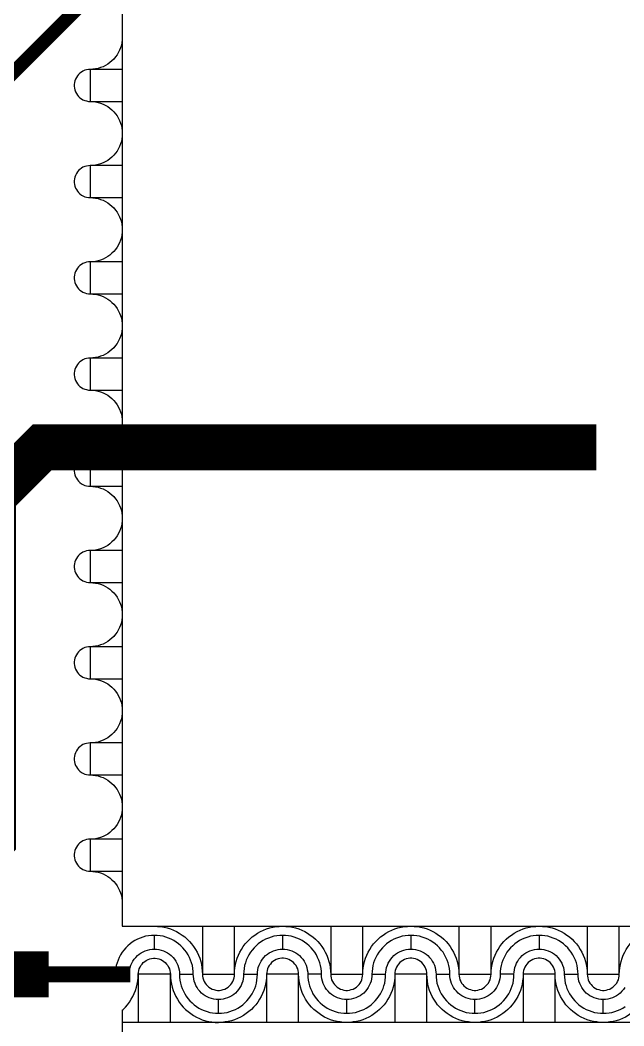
# Model space of a CAD drawing. Extents: x 190.8 to 267.1, y 124 to 174.8.
# Drawn here: x 224.322 to 225.64, y 141.568 to 143.763 of the extents above; entities that cross this region are included whole.
import ezdxf

# ---------------------------------------------------------------- set-up
doc = ezdxf.new("R2010")
doc.units = 0
doc.header["$MEASUREMENT"] = 0

msp = doc.modelspace()

# ---------------------------------------------------------------- linework, layer by layer
for p, q in [((224.5446, 143.8023), (224.5446, 141.7856)), ((224.5446, 141.7856), (226.6713, 141.7856)), ((224.5446, 141.6023), (224.5446, 139.5856))]:
    msp.add_line(p, q)
for points, const_width in [([(224.1366, 143.5356), (224.1936, 143.5356), (224.5492, 143.8912)], 0.03), ([(225.5796, 142.8306), (224.3696, 142.8306), (224.2628, 142.7238), (224.2628, 141.9738), (222.9653, 140.6865), (202.5979, 140.6865), (202.1555, 140.6081), (198.9752, 140.6081), (198.4746, 141.3256), (198.4746, 141.9707)], 0.1), ([(224.3843, 141.6806), (224.2843, 141.6806), (223.0646, 140.4746), (202.6256, 140.4746), (202.3103, 140.3731), (196.6561, 140.3731), (195.9346, 141.1066), (195.9346, 141.9606)], 0.1), ([(224.3661, 141.6806), (224.5621, 141.6806)], 0.035)]:
    msp.add_lwpolyline(points, dxfattribs=dict(const_width=const_width))
for points in [[(224.5446, 143.7256), (224.5444, 143.7198), (224.5436, 143.7141), (224.5426, 143.7083), (224.5409, 143.7028), (224.5389, 143.6973), (224.5334, 143.6873), (224.5299, 143.6826), (224.5261, 143.6781), (224.5221, 143.6741), (224.5176, 143.6703), (224.5129, 143.6668), (224.5029, 143.6613), (224.4974, 143.6593), (224.4919, 143.6576), (224.4861, 143.6566), (224.4804, 143.6558), (224.4746, 143.6556)], [(224.4746, 143.6556), (224.4706, 143.6553), (224.4666, 143.6546), (224.4626, 143.6536), (224.4589, 143.6518), (224.4554, 143.6498), (224.4521, 143.6473), (224.4491, 143.6446), (224.4466, 143.6416), (224.4444, 143.6381), (224.4424, 143.6343), (224.4411, 143.6306), (224.4401, 143.6266), (224.4396, 143.6226), (224.4396, 143.6186), (224.4401, 143.6146), (224.4411, 143.6106), (224.4424, 143.6066), (224.4444, 143.6031), (224.4466, 143.5996), (224.4491, 143.5966), (224.4521, 143.5938), (224.4554, 143.5913), (224.4589, 143.5893), (224.4626, 143.5876), (224.4666, 143.5866), (224.4706, 143.5858), (224.4746, 143.5856)], [(224.5446, 143.6556), (224.4746, 143.6556), (224.4746, 143.5856), (224.5446, 143.5856)], [(224.4746, 143.5856), (224.4804, 143.5853), (224.4861, 143.5846), (224.4919, 143.5836), (224.4974, 143.5818), (224.5029, 143.5798), (224.5129, 143.5743), (224.5176, 143.5708), (224.5221, 143.5671), (224.5261, 143.5631), (224.5299, 143.5586), (224.5334, 143.5538), (224.5389, 143.5438), (224.5409, 143.5383), (224.5426, 143.5328), (224.5436, 143.5271), (224.5444, 143.5213), (224.5446, 143.5156)], [(224.5446, 143.5156), (224.5444, 143.5098), (224.5436, 143.5041), (224.5426, 143.4983), (224.5409, 143.4928), (224.5389, 143.4873), (224.5334, 143.4773), (224.5299, 143.4726), (224.5261, 143.4681), (224.5221, 143.4641), (224.5176, 143.4603), (224.5129, 143.4568), (224.5029, 143.4513), (224.4974, 143.4493), (224.4919, 143.4476), (224.4861, 143.4466), (224.4804, 143.4458), (224.4746, 143.4456)], [(224.4746, 143.4456), (224.4706, 143.4453), (224.4666, 143.4446), (224.4626, 143.4436), (224.4589, 143.4418), (224.4554, 143.4398), (224.4521, 143.4373), (224.4491, 143.4346), (224.4466, 143.4316), (224.4444, 143.4281), (224.4424, 143.4243), (224.4411, 143.4206), (224.4401, 143.4166), (224.4396, 143.4126), (224.4396, 143.4086), (224.4401, 143.4046), (224.4411, 143.4006), (224.4424, 143.3966), (224.4444, 143.3931), (224.4466, 143.3896), (224.4491, 143.3866), (224.4521, 143.3838), (224.4554, 143.3813), (224.4589, 143.3793), (224.4626, 143.3776), (224.4666, 143.3766), (224.4706, 143.3758), (224.4746, 143.3756)], [(224.5446, 143.4456), (224.4746, 143.4456), (224.4746, 143.3756), (224.5446, 143.3756)], [(224.4746, 143.3756), (224.4804, 143.3753), (224.4861, 143.3746), (224.4919, 143.3736), (224.4974, 143.3718), (224.5029, 143.3698), (224.5129, 143.3643), (224.5176, 143.3608), (224.5221, 143.3571), (224.5261, 143.3531), (224.5299, 143.3486), (224.5334, 143.3438), (224.5389, 143.3338), (224.5409, 143.3283), (224.5426, 143.3228), (224.5436, 143.3171), (224.5444, 143.3113), (224.5446, 143.3056)], [(224.5446, 143.3056), (224.5444, 143.2998), (224.5436, 143.2941), (224.5426, 143.2883), (224.5409, 143.2828), (224.5389, 143.2773), (224.5334, 143.2673), (224.5299, 143.2626), (224.5261, 143.2581), (224.5221, 143.2541), (224.5176, 143.2503), (224.5129, 143.2468), (224.5029, 143.2413), (224.4974, 143.2393), (224.4919, 143.2376), (224.4861, 143.2366), (224.4804, 143.2358), (224.4746, 143.2356)], [(224.4746, 143.2356), (224.4706, 143.2353), (224.4666, 143.2346), (224.4626, 143.2336), (224.4589, 143.2318), (224.4554, 143.2298), (224.4521, 143.2273), (224.4491, 143.2246), (224.4466, 143.2216), (224.4444, 143.2181), (224.4424, 143.2143), (224.4411, 143.2106), (224.4401, 143.2066), (224.4396, 143.2026), (224.4396, 143.1986), (224.4401, 143.1946), (224.4411, 143.1906), (224.4424, 143.1866), (224.4444, 143.1831), (224.4466, 143.1796), (224.4491, 143.1766), (224.4521, 143.1738), (224.4554, 143.1713), (224.4589, 143.1693), (224.4626, 143.1676), (224.4666, 143.1666), (224.4706, 143.1658), (224.4746, 143.1656)], [(224.5446, 143.2356), (224.4746, 143.2356), (224.4746, 143.1656), (224.5446, 143.1656)], [(224.4746, 143.1656), (224.4804, 143.1653), (224.4861, 143.1646), (224.4919, 143.1636), (224.4974, 143.1618), (224.5029, 143.1598), (224.5129, 143.1543), (224.5176, 143.1508), (224.5221, 143.1471), (224.5261, 143.1431), (224.5299, 143.1386), (224.5334, 143.1338), (224.5389, 143.1238), (224.5409, 143.1183), (224.5426, 143.1128), (224.5436, 143.1071), (224.5444, 143.1013), (224.5446, 143.0956)], [(224.5446, 143.0956), (224.5444, 143.0898), (224.5436, 143.0841), (224.5426, 143.0783), (224.5409, 143.0728), (224.5389, 143.0673), (224.5334, 143.0573), (224.5299, 143.0526), (224.5261, 143.0481), (224.5221, 143.0441), (224.5176, 143.0403), (224.5129, 143.0368), (224.5029, 143.0313), (224.4974, 143.0293), (224.4919, 143.0276), (224.4861, 143.0266), (224.4804, 143.0258), (224.4746, 143.0256)], [(224.4746, 143.0256), (224.4706, 143.0253), (224.4666, 143.0246), (224.4626, 143.0236), (224.4589, 143.0218), (224.4554, 143.0198), (224.4521, 143.0173), (224.4491, 143.0146), (224.4466, 143.0116), (224.4444, 143.0081), (224.4424, 143.0043), (224.4411, 143.0006), (224.4401, 142.9966), (224.4396, 142.9926), (224.4396, 142.9886), (224.4401, 142.9846), (224.4411, 142.9806), (224.4424, 142.9766), (224.4444, 142.9731), (224.4466, 142.9696), (224.4491, 142.9666), (224.4521, 142.9638), (224.4554, 142.9613), (224.4589, 142.9593), (224.4626, 142.9576), (224.4666, 142.9566), (224.4706, 142.9558), (224.4746, 142.9556)], [(224.5446, 143.0256), (224.4746, 143.0256), (224.4746, 142.9556), (224.5446, 142.9556)], [(224.4746, 142.9556), (224.4804, 142.9553), (224.4861, 142.9546), (224.4919, 142.9536), (224.4974, 142.9518), (224.5029, 142.9498), (224.5129, 142.9443), (224.5176, 142.9408), (224.5221, 142.9371), (224.5261, 142.9331), (224.5299, 142.9286), (224.5334, 142.9238), (224.5389, 142.9138), (224.5409, 142.9083), (224.5426, 142.9028), (224.5436, 142.8971), (224.5444, 142.8913), (224.5446, 142.8856)], [(224.5446, 142.8856), (224.5444, 142.8798), (224.5436, 142.8741), (224.5426, 142.8683), (224.5409, 142.8628), (224.5389, 142.8573), (224.5334, 142.8473), (224.5299, 142.8426), (224.5261, 142.8381), (224.5221, 142.8341), (224.5176, 142.8303), (224.5129, 142.8268), (224.5029, 142.8213), (224.4974, 142.8193), (224.4919, 142.8176), (224.4861, 142.8166), (224.4804, 142.8158), (224.4746, 142.8156)], [(224.4746, 142.8156), (224.4706, 142.8153), (224.4666, 142.8146), (224.4626, 142.8136), (224.4589, 142.8118), (224.4554, 142.8098), (224.4521, 142.8073), (224.4491, 142.8046), (224.4466, 142.8016), (224.4444, 142.7981), (224.4424, 142.7943), (224.4411, 142.7906), (224.4401, 142.7866), (224.4396, 142.7826), (224.4396, 142.7786), (224.4401, 142.7746), (224.4411, 142.7706), (224.4424, 142.7666), (224.4444, 142.7631), (224.4466, 142.7596), (224.4491, 142.7566), (224.4521, 142.7538), (224.4554, 142.7513), (224.4589, 142.7493), (224.4626, 142.7476), (224.4666, 142.7466), (224.4706, 142.7458), (224.4746, 142.7456)], [(224.5446, 142.8156), (224.4746, 142.8156), (224.4746, 142.7456), (224.5446, 142.7456)], [(224.4746, 142.7456), (224.4804, 142.7453), (224.4861, 142.7446), (224.4919, 142.7436), (224.4974, 142.7418), (224.5029, 142.7398), (224.5129, 142.7343), (224.5176, 142.7308), (224.5221, 142.7271), (224.5261, 142.7231), (224.5299, 142.7186), (224.5334, 142.7138), (224.5389, 142.7038), (224.5409, 142.6983), (224.5426, 142.6928), (224.5436, 142.6871), (224.5444, 142.6813), (224.5446, 142.6756)], [(224.5446, 142.6756), (224.5444, 142.6698), (224.5436, 142.6641), (224.5426, 142.6583), (224.5409, 142.6528), (224.5389, 142.6473), (224.5334, 142.6373), (224.5299, 142.6326), (224.5261, 142.6281), (224.5221, 142.6241), (224.5176, 142.6203), (224.5129, 142.6168), (224.5029, 142.6113), (224.4974, 142.6093), (224.4919, 142.6076), (224.4861, 142.6066), (224.4804, 142.6058), (224.4746, 142.6056)], [(224.4746, 142.6056), (224.4706, 142.6053), (224.4666, 142.6046), (224.4626, 142.6036), (224.4589, 142.6018), (224.4554, 142.5998), (224.4521, 142.5973), (224.4491, 142.5946), (224.4466, 142.5916), (224.4444, 142.5881), (224.4424, 142.5843), (224.4411, 142.5806), (224.4401, 142.5766), (224.4396, 142.5726), (224.4396, 142.5686), (224.4401, 142.5646), (224.4411, 142.5606), (224.4424, 142.5566), (224.4444, 142.5531), (224.4466, 142.5496), (224.4491, 142.5466), (224.4521, 142.5438), (224.4554, 142.5413), (224.4589, 142.5393), (224.4626, 142.5376), (224.4666, 142.5366), (224.4706, 142.5358), (224.4746, 142.5356)], [(224.5446, 142.6056), (224.4746, 142.6056), (224.4746, 142.5356), (224.5446, 142.5356)], [(224.4746, 142.5356), (224.4804, 142.5353), (224.4861, 142.5346), (224.4919, 142.5336), (224.4974, 142.5318), (224.5029, 142.5298), (224.5129, 142.5243), (224.5176, 142.5208), (224.5221, 142.5171), (224.5261, 142.5131), (224.5299, 142.5086), (224.5334, 142.5038), (224.5389, 142.4938), (224.5409, 142.4883), (224.5426, 142.4828), (224.5436, 142.4771), (224.5444, 142.4713), (224.5446, 142.4656)], [(224.5446, 142.4656), (224.5444, 142.4598), (224.5436, 142.4541), (224.5426, 142.4483), (224.5409, 142.4428), (224.5389, 142.4373), (224.5334, 142.4273), (224.5299, 142.4226), (224.5261, 142.4181), (224.5221, 142.4141), (224.5176, 142.4103), (224.5129, 142.4068), (224.5029, 142.4013), (224.4974, 142.3993), (224.4919, 142.3976), (224.4861, 142.3966), (224.4804, 142.3958), (224.4746, 142.3956)], [(224.4746, 142.3956), (224.4706, 142.3953), (224.4666, 142.3946), (224.4626, 142.3936), (224.4589, 142.3918), (224.4554, 142.3898), (224.4521, 142.3873), (224.4491, 142.3846), (224.4466, 142.3816), (224.4444, 142.3781), (224.4424, 142.3743), (224.4411, 142.3706), (224.4401, 142.3666), (224.4396, 142.3626), (224.4396, 142.3586), (224.4401, 142.3546), (224.4411, 142.3506), (224.4424, 142.3466), (224.4444, 142.3431), (224.4466, 142.3396), (224.4491, 142.3366), (224.4521, 142.3338), (224.4554, 142.3313), (224.4589, 142.3293), (224.4626, 142.3276), (224.4666, 142.3266), (224.4706, 142.3258), (224.4746, 142.3256)], [(224.5446, 142.3956), (224.4746, 142.3956), (224.4746, 142.3256), (224.5446, 142.3256)], [(224.4746, 142.3256), (224.4804, 142.3253), (224.4861, 142.3246), (224.4919, 142.3236), (224.4974, 142.3218), (224.5029, 142.3198), (224.5129, 142.3143), (224.5176, 142.3108), (224.5221, 142.3071), (224.5261, 142.3031), (224.5299, 142.2986), (224.5334, 142.2938), (224.5389, 142.2838), (224.5409, 142.2783), (224.5426, 142.2728), (224.5436, 142.2671), (224.5444, 142.2613), (224.5446, 142.2556)], [(224.5446, 142.2556), (224.5444, 142.2498), (224.5436, 142.2441), (224.5426, 142.2383), (224.5409, 142.2328), (224.5389, 142.2273), (224.5334, 142.2173), (224.5299, 142.2126), (224.5261, 142.2081), (224.5221, 142.2041), (224.5176, 142.2003), (224.5129, 142.1968), (224.5029, 142.1913), (224.4974, 142.1893), (224.4919, 142.1876), (224.4861, 142.1866), (224.4804, 142.1858), (224.4746, 142.1856)], [(224.4746, 142.1856), (224.4706, 142.1853), (224.4666, 142.1846), (224.4626, 142.1836), (224.4589, 142.1818), (224.4554, 142.1798), (224.4521, 142.1773), (224.4491, 142.1746), (224.4466, 142.1716), (224.4444, 142.1681), (224.4424, 142.1643), (224.4411, 142.1606), (224.4401, 142.1566), (224.4396, 142.1526), (224.4396, 142.1486), (224.4401, 142.1446), (224.4411, 142.1406), (224.4424, 142.1366), (224.4444, 142.1331), (224.4466, 142.1296), (224.4491, 142.1266), (224.4521, 142.1238), (224.4554, 142.1213), (224.4589, 142.1193), (224.4626, 142.1176), (224.4666, 142.1166), (224.4706, 142.1158), (224.4746, 142.1156)], [(224.5446, 142.1856), (224.4746, 142.1856), (224.4746, 142.1156), (224.5446, 142.1156)], [(224.4746, 142.1156), (224.4804, 142.1153), (224.4861, 142.1146), (224.4919, 142.1136), (224.4974, 142.1118), (224.5029, 142.1098), (224.5129, 142.1043), (224.5176, 142.1008), (224.5221, 142.0971), (224.5261, 142.0931), (224.5299, 142.0886), (224.5334, 142.0838), (224.5389, 142.0738), (224.5409, 142.0683), (224.5426, 142.0628), (224.5436, 142.0571), (224.5444, 142.0513), (224.5446, 142.0456)], [(224.5446, 142.0456), (224.5444, 142.0398), (224.5436, 142.0341), (224.5426, 142.0283), (224.5409, 142.0228), (224.5389, 142.0173), (224.5334, 142.0073), (224.5299, 142.0026), (224.5261, 141.9981), (224.5221, 141.9941), (224.5176, 141.9903), (224.5129, 141.9868), (224.5029, 141.9813), (224.4974, 141.9793), (224.4919, 141.9776), (224.4861, 141.9766), (224.4804, 141.9758), (224.4746, 141.9756)], [(224.4746, 141.9756), (224.4706, 141.9753), (224.4666, 141.9746), (224.4626, 141.9736), (224.4589, 141.9718), (224.4554, 141.9698), (224.4521, 141.9673), (224.4491, 141.9646), (224.4466, 141.9616), (224.4444, 141.9581), (224.4424, 141.9543), (224.4411, 141.9506), (224.4401, 141.9466), (224.4396, 141.9426), (224.4396, 141.9386), (224.4401, 141.9346), (224.4411, 141.9306), (224.4424, 141.9266), (224.4444, 141.9231), (224.4466, 141.9196), (224.4491, 141.9166), (224.4521, 141.9138), (224.4554, 141.9113), (224.4589, 141.9093), (224.4626, 141.9076), (224.4666, 141.9066), (224.4706, 141.9058), (224.4746, 141.9056)], [(224.5446, 141.9756), (224.4746, 141.9756), (224.4746, 141.9056), (224.5446, 141.9056)], [(224.4746, 141.9056), (224.4804, 141.9053), (224.4861, 141.9046), (224.4919, 141.9036), (224.4974, 141.9018), (224.5029, 141.8998), (224.5129, 141.8943), (224.5176, 141.8908), (224.5221, 141.8871), (224.5261, 141.8831), (224.5299, 141.8786), (224.5334, 141.8738), (224.5389, 141.8638), (224.5409, 141.8583), (224.5426, 141.8528), (224.5436, 141.8471), (224.5444, 141.8413), (224.5446, 141.8356)], [(224.6146, 141.7856), (224.6219, 141.7853), (224.6289, 141.7846), (224.6359, 141.7833), (224.6429, 141.7818), (224.6499, 141.7796), (224.6564, 141.7768), (224.6629, 141.7738), (224.6691, 141.7703), (224.6751, 141.7663), (224.6809, 141.7621), (224.6864, 141.7573), (224.6914, 141.7523), (224.6961, 141.7468), (224.7004, 141.7411), (224.7044, 141.7351), (224.7079, 141.7288), (224.7109, 141.7223), (224.7136, 141.7158), (224.7159, 141.7088), (224.7174, 141.7018), (224.7186, 141.6948), (224.7194, 141.6878), (224.7196, 141.6806)], [(224.7196, 141.7856), (224.7196, 141.6806), (224.7896, 141.6806), (224.7896, 141.7856)], [(224.7896, 141.6806), (224.7899, 141.6878), (224.7906, 141.6948), (224.7919, 141.7018), (224.7934, 141.7088), (224.7956, 141.7158), (224.7984, 141.7223), (224.8014, 141.7288), (224.8049, 141.7351), (224.8089, 141.7411), (224.8131, 141.7468), (224.8179, 141.7523), (224.8229, 141.7573), (224.8284, 141.7621), (224.8341, 141.7663), (224.8401, 141.7703), (224.8464, 141.7738), (224.8529, 141.7768), (224.8594, 141.7796), (224.8664, 141.7818), (224.8734, 141.7833), (224.8804, 141.7846), (224.8874, 141.7853), (224.8946, 141.7856)], [(224.8946, 141.7856), (224.9019, 141.7853), (224.9089, 141.7846), (224.9159, 141.7833), (224.9229, 141.7818), (224.9299, 141.7796), (224.9364, 141.7768), (224.9429, 141.7738), (224.9491, 141.7703), (224.9551, 141.7663), (224.9609, 141.7621), (224.9664, 141.7573), (224.9714, 141.7523), (224.9761, 141.7468), (224.9804, 141.7411), (224.9844, 141.7351), (224.9879, 141.7288), (224.9909, 141.7223), (224.9936, 141.7158), (224.9959, 141.7088), (224.9974, 141.7018), (224.9986, 141.6948), (224.9994, 141.6878), (224.9996, 141.6806)], [(224.9996, 141.7856), (224.9996, 141.6806), (225.0696, 141.6806), (225.0696, 141.7856)], [(225.0696, 141.6806), (225.0699, 141.6878), (225.0706, 141.6948), (225.0719, 141.7018), (225.0734, 141.7088), (225.0756, 141.7158), (225.0784, 141.7223), (225.0814, 141.7288), (225.0849, 141.7351), (225.0889, 141.7411), (225.0931, 141.7468), (225.0979, 141.7523), (225.1029, 141.7573), (225.1084, 141.7621), (225.1141, 141.7663), (225.1201, 141.7703), (225.1264, 141.7738), (225.1329, 141.7768), (225.1394, 141.7796), (225.1464, 141.7818), (225.1534, 141.7833), (225.1604, 141.7846), (225.1674, 141.7853), (225.1746, 141.7856)], [(225.1746, 141.7856), (225.1819, 141.7853), (225.1889, 141.7846), (225.1959, 141.7833), (225.2029, 141.7818), (225.2099, 141.7796), (225.2164, 141.7768), (225.2229, 141.7738), (225.2291, 141.7703), (225.2351, 141.7663), (225.2409, 141.7621), (225.2464, 141.7573), (225.2514, 141.7523), (225.2561, 141.7468), (225.2604, 141.7411), (225.2644, 141.7351), (225.2679, 141.7288), (225.2709, 141.7223), (225.2736, 141.7158), (225.2759, 141.7088), (225.2774, 141.7018), (225.2786, 141.6948), (225.2794, 141.6878), (225.2796, 141.6806)], [(225.2796, 141.7856), (225.2796, 141.6806), (225.3496, 141.6806), (225.3496, 141.7856)], [(225.3496, 141.6806), (225.3499, 141.6878), (225.3506, 141.6948), (225.3519, 141.7018), (225.3534, 141.7088), (225.3556, 141.7158), (225.3584, 141.7223), (225.3614, 141.7288), (225.3649, 141.7351), (225.3689, 141.7411), (225.3731, 141.7468), (225.3779, 141.7523), (225.3829, 141.7573), (225.3884, 141.7621), (225.3941, 141.7663), (225.4001, 141.7703), (225.4064, 141.7738), (225.4129, 141.7768), (225.4194, 141.7796), (225.4264, 141.7818), (225.4334, 141.7833), (225.4404, 141.7846), (225.4474, 141.7853), (225.4546, 141.7856)], [(225.4546, 141.7856), (225.4619, 141.7853), (225.4689, 141.7846), (225.4759, 141.7833), (225.4829, 141.7818), (225.4899, 141.7796), (225.4964, 141.7768), (225.5029, 141.7738), (225.5091, 141.7703), (225.5151, 141.7663), (225.5209, 141.7621), (225.5264, 141.7573), (225.5314, 141.7523), (225.5361, 141.7468), (225.5404, 141.7411), (225.5444, 141.7351), (225.5479, 141.7288), (225.5509, 141.7223), (225.5536, 141.7158), (225.5559, 141.7088), (225.5574, 141.7018), (225.5586, 141.6948), (225.5594, 141.6878), (225.5596, 141.6806)], [(225.5596, 141.7856), (225.5596, 141.6806), (225.6296, 141.6806), (225.6296, 141.7856)], [(225.6296, 141.6806), (225.6299, 141.6878), (225.6306, 141.6948), (225.6319, 141.7018), (225.6334, 141.7088), (225.6356, 141.7158), (225.6384, 141.7223), (225.6414, 141.7288), (225.6449, 141.7351), (225.6489, 141.7411), (225.6531, 141.7468), (225.6579, 141.7523), (225.6629, 141.7573), (225.6684, 141.7621), (225.6741, 141.7663), (225.6801, 141.7703), (225.6864, 141.7738), (225.6929, 141.7768), (225.6994, 141.7796), (225.7064, 141.7818), (225.7134, 141.7833), (225.7204, 141.7846), (225.7274, 141.7853), (225.7346, 141.7856)], [(224.6146, 141.7656), (224.6084, 141.7653), (224.6019, 141.7646), (224.5956, 141.7636), (224.5896, 141.7618), (224.5836, 141.7598), (224.5776, 141.7571), (224.5721, 141.7543), (224.5666, 141.7508), (224.5616, 141.7471), (224.5569, 141.7428), (224.5524, 141.7383), (224.5481, 141.7336), (224.5444, 141.7286), (224.5409, 141.7231), (224.5381, 141.7176), (224.5354, 141.7116), (224.5334, 141.7056), (224.5316, 141.6996), (224.5306, 141.6933), (224.5299, 141.6868), (224.5296, 141.6806), (224.5596, 141.6806), (224.5599, 141.6856), (224.5606, 141.6906), (224.5616, 141.6956), (224.5634, 141.7006), (224.5654, 141.7051), (224.5679, 141.7096), (224.5706, 141.7138), (224.5739, 141.7176), (224.5776, 141.7213), (224.5814, 141.7246), (224.5856, 141.7273), (224.5901, 141.7298), (224.5946, 141.7318), (224.5996, 141.7336), (224.6046, 141.7346), (224.6096, 141.7353), (224.6146, 141.7356)], [(224.8946, 141.7656), (224.8884, 141.7653), (224.8819, 141.7646), (224.8756, 141.7636), (224.8696, 141.7618), (224.8636, 141.7598), (224.8576, 141.7571), (224.8521, 141.7543), (224.8466, 141.7508), (224.8416, 141.7471), (224.8369, 141.7428), (224.8324, 141.7383), (224.8281, 141.7336), (224.8244, 141.7286), (224.8209, 141.7231), (224.8181, 141.7176), (224.8154, 141.7116), (224.8134, 141.7056), (224.8116, 141.6996), (224.8106, 141.6933), (224.8099, 141.6868), (224.8096, 141.6806), (224.8396, 141.6806), (224.8399, 141.6856), (224.8406, 141.6906), (224.8416, 141.6956), (224.8434, 141.7006), (224.8454, 141.7051), (224.8479, 141.7096), (224.8506, 141.7138), (224.8539, 141.7176), (224.8576, 141.7213), (224.8614, 141.7246), (224.8656, 141.7273), (224.8701, 141.7298), (224.8746, 141.7318), (224.8796, 141.7336), (224.8846, 141.7346), (224.8896, 141.7353), (224.8946, 141.7356)], [(224.9796, 141.6806), (224.9794, 141.6868), (224.9786, 141.6933), (224.9776, 141.6996), (224.9759, 141.7056), (224.9739, 141.7116), (224.9711, 141.7176), (224.9684, 141.7231), (224.9649, 141.7286), (224.9611, 141.7336), (224.9569, 141.7383), (224.9524, 141.7428), (224.9476, 141.7471), (224.9426, 141.7508), (224.9371, 141.7543), (224.9316, 141.7571), (224.9256, 141.7598), (224.9196, 141.7618), (224.9136, 141.7636), (224.9074, 141.7646), (224.9009, 141.7653), (224.8946, 141.7656), (224.8946, 141.7356), (224.8996, 141.7353), (224.9046, 141.7346), (224.9096, 141.7336), (224.9146, 141.7318), (224.9191, 141.7298), (224.9236, 141.7273), (224.9279, 141.7246), (224.9316, 141.7213), (224.9354, 141.7176), (224.9386, 141.7138), (224.9414, 141.7096), (224.9439, 141.7051), (224.9459, 141.7006), (224.9476, 141.6956), (224.9486, 141.6906), (224.9494, 141.6856), (224.9496, 141.6806)], [(225.1746, 141.7656), (225.1684, 141.7653), (225.1619, 141.7646), (225.1556, 141.7636), (225.1496, 141.7618), (225.1436, 141.7598), (225.1376, 141.7571), (225.1321, 141.7543), (225.1266, 141.7508), (225.1216, 141.7471), (225.1169, 141.7428), (225.1124, 141.7383), (225.1081, 141.7336), (225.1044, 141.7286), (225.1009, 141.7231), (225.0981, 141.7176), (225.0954, 141.7116), (225.0934, 141.7056), (225.0916, 141.6996), (225.0906, 141.6933), (225.0899, 141.6868), (225.0896, 141.6806), (225.1196, 141.6806), (225.1199, 141.6856), (225.1206, 141.6906), (225.1216, 141.6956), (225.1234, 141.7006), (225.1254, 141.7051), (225.1279, 141.7096), (225.1306, 141.7138), (225.1339, 141.7176), (225.1376, 141.7213), (225.1414, 141.7246), (225.1456, 141.7273), (225.1501, 141.7298), (225.1546, 141.7318), (225.1596, 141.7336), (225.1646, 141.7346), (225.1696, 141.7353), (225.1746, 141.7356)], [(225.4546, 141.7656), (225.4484, 141.7653), (225.4419, 141.7646), (225.4356, 141.7636), (225.4296, 141.7618), (225.4236, 141.7598), (225.4176, 141.7571), (225.4121, 141.7543), (225.4066, 141.7508), (225.4016, 141.7471), (225.3969, 141.7428), (225.3924, 141.7383), (225.3881, 141.7336), (225.3844, 141.7286), (225.3809, 141.7231), (225.3781, 141.7176), (225.3754, 141.7116), (225.3734, 141.7056), (225.3716, 141.6996), (225.3706, 141.6933), (225.3699, 141.6868), (225.3696, 141.6806)], [(225.3996, 141.6806), (225.3999, 141.6856), (225.4006, 141.6906), (225.4016, 141.6956), (225.4034, 141.7006), (225.4054, 141.7051), (225.4079, 141.7096), (225.4106, 141.7138), (225.4139, 141.7176), (225.4176, 141.7213), (225.4214, 141.7246), (225.4256, 141.7273), (225.4301, 141.7298), (225.4346, 141.7318), (225.4396, 141.7336), (225.4446, 141.7346), (225.4496, 141.7353), (225.4546, 141.7356)], [(224.5796, 141.6806), (224.5799, 141.6846), (224.5806, 141.6886), (224.5816, 141.6926), (224.5834, 141.6963), (224.5854, 141.6998), (224.5879, 141.7031), (224.5906, 141.7061), (224.5936, 141.7086), (224.5971, 141.7108), (224.6009, 141.7128), (224.6046, 141.7141), (224.6086, 141.7151), (224.6126, 141.7156), (224.6166, 141.7156), (224.6206, 141.7151), (224.6246, 141.7141), (224.6286, 141.7128), (224.6321, 141.7108), (224.6356, 141.7086), (224.6386, 141.7061), (224.6414, 141.7031), (224.6439, 141.6998), (224.6459, 141.6963), (224.6476, 141.6926), (224.6486, 141.6886), (224.6494, 141.6846), (224.6496, 141.6806)], [(224.9296, 141.6806), (224.9294, 141.6846), (224.9286, 141.6886), (224.9276, 141.6926), (224.9259, 141.6963), (224.9239, 141.6998), (224.9214, 141.7031), (224.9186, 141.7061), (224.9156, 141.7086), (224.9121, 141.7108), (224.9084, 141.7128), (224.9046, 141.7141), (224.9006, 141.7151), (224.8966, 141.7156), (224.8926, 141.7156), (224.8886, 141.7151), (224.8846, 141.7141), (224.8806, 141.7128), (224.8771, 141.7108), (224.8736, 141.7086), (224.8706, 141.7061), (224.8679, 141.7031), (224.8654, 141.6998), (224.8634, 141.6963), (224.8616, 141.6926), (224.8606, 141.6886), (224.8599, 141.6846), (224.8596, 141.6806)], [(225.2096, 141.6806), (225.2094, 141.6846), (225.2086, 141.6886), (225.2076, 141.6926), (225.2059, 141.6963), (225.2039, 141.6998), (225.2014, 141.7031), (225.1986, 141.7061), (225.1956, 141.7086), (225.1921, 141.7108), (225.1884, 141.7128), (225.1846, 141.7141), (225.1806, 141.7151), (225.1766, 141.7156), (225.1726, 141.7156), (225.1686, 141.7151), (225.1646, 141.7141), (225.1606, 141.7128), (225.1571, 141.7108), (225.1536, 141.7086), (225.1506, 141.7061), (225.1479, 141.7031), (225.1454, 141.6998), (225.1434, 141.6963), (225.1416, 141.6926), (225.1406, 141.6886), (225.1399, 141.6846), (225.1396, 141.6806)], [(225.4896, 141.6806), (225.4894, 141.6846), (225.4886, 141.6886), (225.4876, 141.6926), (225.4859, 141.6963), (225.4839, 141.6998), (225.4814, 141.7031), (225.4786, 141.7061), (225.4756, 141.7086), (225.4721, 141.7108), (225.4684, 141.7128), (225.4646, 141.7141), (225.4606, 141.7151), (225.4566, 141.7156), (225.4526, 141.7156), (225.4486, 141.7151), (225.4446, 141.7141), (225.4406, 141.7128), (225.4371, 141.7108), (225.4336, 141.7086), (225.4306, 141.7061), (225.4279, 141.7031), (225.4254, 141.6998), (225.4234, 141.6963), (225.4216, 141.6926), (225.4206, 141.6886), (225.4199, 141.6846), (225.4196, 141.6806)], [(224.5446, 141.6023), (224.5464, 141.6038), (224.5514, 141.6088), (224.5561, 141.6143), (224.5604, 141.6201), (224.5644, 141.6261), (224.5679, 141.6323), (224.5709, 141.6388), (224.5736, 141.6453), (224.5759, 141.6523), (224.5774, 141.6593), (224.5786, 141.6663), (224.5794, 141.6733), (224.5796, 141.6806)], [(224.6496, 141.5756), (224.6496, 141.6806), (224.5796, 141.6806), (224.5796, 141.5756)], [(224.6496, 141.6806), (224.6499, 141.6733), (224.6506, 141.6663), (224.6519, 141.6593), (224.6534, 141.6523), (224.6556, 141.6453), (224.6584, 141.6388), (224.6614, 141.6323), (224.6649, 141.6261), (224.6689, 141.6201), (224.6731, 141.6143), (224.6779, 141.6088), (224.6829, 141.6038), (224.6884, 141.5991), (224.6941, 141.5948), (224.7001, 141.5908), (224.7064, 141.5873), (224.7129, 141.5843), (224.7194, 141.5816), (224.7264, 141.5793), (224.7334, 141.5778), (224.7404, 141.5766), (224.7474, 141.5758), (224.7546, 141.5756)], [(224.6696, 141.6806), (224.6699, 141.6743), (224.6706, 141.6678), (224.6716, 141.6616), (224.6734, 141.6556), (224.6754, 141.6496), (224.6781, 141.6436), (224.6809, 141.6381), (224.6844, 141.6326), (224.6881, 141.6276), (224.6924, 141.6228), (224.6969, 141.6183), (224.7016, 141.6141), (224.7066, 141.6103), (224.7121, 141.6068), (224.7176, 141.6041), (224.7236, 141.6013), (224.7296, 141.5993), (224.7356, 141.5976), (224.7419, 141.5966), (224.7484, 141.5958), (224.7546, 141.5956), (224.7546, 141.6256), (224.7496, 141.6258), (224.7446, 141.6266), (224.7396, 141.6276), (224.7346, 141.6293), (224.7301, 141.6313), (224.7256, 141.6338), (224.7214, 141.6366), (224.7176, 141.6398), (224.7139, 141.6436), (224.7106, 141.6473), (224.7079, 141.6516), (224.7054, 141.6561), (224.7034, 141.6606), (224.7016, 141.6656), (224.7006, 141.6706), (224.6999, 141.6756), (224.6996, 141.6806)], [(224.7196, 141.6806), (224.7199, 141.6766), (224.7206, 141.6726), (224.7216, 141.6686), (224.7234, 141.6648), (224.7254, 141.6613), (224.7279, 141.6581), (224.7306, 141.6551), (224.7336, 141.6526), (224.7371, 141.6503), (224.7409, 141.6483), (224.7446, 141.6471), (224.7486, 141.6461), (224.7526, 141.6456), (224.7566, 141.6456), (224.7606, 141.6461), (224.7646, 141.6471), (224.7686, 141.6483), (224.7721, 141.6503), (224.7756, 141.6526), (224.7786, 141.6551), (224.7814, 141.6581), (224.7839, 141.6613), (224.7859, 141.6648), (224.7876, 141.6686), (224.7886, 141.6726), (224.7894, 141.6766), (224.7896, 141.6806)], [(224.8096, 141.6806), (224.8094, 141.6756), (224.8086, 141.6706), (224.8076, 141.6656), (224.8059, 141.6606), (224.8039, 141.6561), (224.8014, 141.6516), (224.7986, 141.6473), (224.7954, 141.6436), (224.7916, 141.6398), (224.7879, 141.6366), (224.7836, 141.6338), (224.7791, 141.6313), (224.7746, 141.6293), (224.7696, 141.6276), (224.7646, 141.6266), (224.7596, 141.6258), (224.7546, 141.6256)], [(224.8596, 141.6806), (224.8594, 141.6733), (224.8586, 141.6663), (224.8574, 141.6593), (224.8559, 141.6523), (224.8536, 141.6453), (224.8509, 141.6388), (224.8479, 141.6323), (224.8444, 141.6261), (224.8404, 141.6201), (224.8361, 141.6143), (224.8314, 141.6088), (224.8264, 141.6038), (224.8209, 141.5991), (224.8151, 141.5948), (224.8091, 141.5908), (224.8029, 141.5873), (224.7964, 141.5843), (224.7899, 141.5816), (224.7829, 141.5793), (224.7759, 141.5778), (224.7689, 141.5766), (224.7619, 141.5758), (224.7546, 141.5756)], [(224.7546, 141.5956), (224.7609, 141.5958), (224.7674, 141.5966), (224.7736, 141.5976), (224.7796, 141.5993), (224.7856, 141.6013), (224.7916, 141.6041), (224.7971, 141.6068), (224.8026, 141.6103), (224.8076, 141.6141), (224.8124, 141.6183), (224.8169, 141.6228), (224.8211, 141.6276), (224.8249, 141.6326), (224.8284, 141.6381), (224.8311, 141.6436), (224.8339, 141.6496), (224.8359, 141.6556), (224.8376, 141.6616), (224.8386, 141.6678), (224.8394, 141.6743), (224.8396, 141.6806)], [(224.9296, 141.5756), (224.9296, 141.6806), (224.8596, 141.6806), (224.8596, 141.5756)], [(225.0346, 141.5756), (225.0274, 141.5758), (225.0204, 141.5766), (225.0134, 141.5778), (225.0064, 141.5793), (224.9994, 141.5816), (224.9929, 141.5843), (224.9864, 141.5873), (224.9801, 141.5908), (224.9741, 141.5948), (224.9684, 141.5991), (224.9629, 141.6038), (224.9579, 141.6088), (224.9531, 141.6143), (224.9489, 141.6201), (224.9449, 141.6261), (224.9414, 141.6323), (224.9384, 141.6388), (224.9356, 141.6453), (224.9334, 141.6523), (224.9319, 141.6593), (224.9306, 141.6663), (224.9299, 141.6733), (224.9296, 141.6806)], [(224.9996, 141.6806), (224.9999, 141.6766), (225.0006, 141.6726), (225.0016, 141.6686), (225.0034, 141.6648), (225.0054, 141.6613), (225.0079, 141.6581), (225.0106, 141.6551), (225.0136, 141.6526), (225.0171, 141.6503), (225.0209, 141.6483), (225.0246, 141.6471), (225.0286, 141.6461), (225.0326, 141.6456), (225.0366, 141.6456), (225.0406, 141.6461), (225.0446, 141.6471), (225.0486, 141.6483), (225.0521, 141.6503), (225.0556, 141.6526), (225.0586, 141.6551), (225.0614, 141.6581), (225.0639, 141.6613), (225.0659, 141.6648), (225.0676, 141.6686), (225.0686, 141.6726), (225.0694, 141.6766), (225.0696, 141.6806)], [(225.0896, 141.6806), (225.0894, 141.6756), (225.0886, 141.6706), (225.0876, 141.6656), (225.0859, 141.6606), (225.0839, 141.6561), (225.0814, 141.6516), (225.0786, 141.6473), (225.0754, 141.6436), (225.0716, 141.6398), (225.0679, 141.6366), (225.0636, 141.6338), (225.0591, 141.6313), (225.0546, 141.6293), (225.0496, 141.6276), (225.0446, 141.6266), (225.0396, 141.6258), (225.0346, 141.6256)], [(225.1396, 141.6806), (225.1394, 141.6733), (225.1386, 141.6663), (225.1374, 141.6593), (225.1359, 141.6523), (225.1336, 141.6453), (225.1309, 141.6388), (225.1279, 141.6323), (225.1244, 141.6261), (225.1204, 141.6201), (225.1161, 141.6143), (225.1114, 141.6088), (225.1064, 141.6038), (225.1009, 141.5991), (225.0951, 141.5948), (225.0891, 141.5908), (225.0829, 141.5873), (225.0764, 141.5843), (225.0699, 141.5816), (225.0629, 141.5793), (225.0559, 141.5778), (225.0489, 141.5766), (225.0419, 141.5758), (225.0346, 141.5756)], [(225.0346, 141.5956), (225.0409, 141.5958), (225.0474, 141.5966), (225.0536, 141.5976), (225.0596, 141.5993), (225.0656, 141.6013), (225.0716, 141.6041), (225.0771, 141.6068), (225.0826, 141.6103), (225.0876, 141.6141), (225.0924, 141.6183), (225.0969, 141.6228), (225.1011, 141.6276), (225.1049, 141.6326), (225.1084, 141.6381), (225.1111, 141.6436), (225.1139, 141.6496), (225.1159, 141.6556), (225.1176, 141.6616), (225.1186, 141.6678), (225.1194, 141.6743), (225.1196, 141.6806)], [(225.2096, 141.5756), (225.2096, 141.6806), (225.1396, 141.6806), (225.1396, 141.5756)], [(225.3146, 141.5756), (225.3074, 141.5758), (225.3004, 141.5766), (225.2934, 141.5778), (225.2864, 141.5793), (225.2794, 141.5816), (225.2729, 141.5843), (225.2664, 141.5873), (225.2601, 141.5908), (225.2541, 141.5948), (225.2484, 141.5991), (225.2429, 141.6038), (225.2379, 141.6088), (225.2331, 141.6143), (225.2289, 141.6201), (225.2249, 141.6261), (225.2214, 141.6323), (225.2184, 141.6388), (225.2156, 141.6453), (225.2134, 141.6523), (225.2119, 141.6593), (225.2106, 141.6663), (225.2099, 141.6733), (225.2096, 141.6806)], [(225.2296, 141.6806), (225.2299, 141.6743), (225.2306, 141.6678), (225.2316, 141.6616), (225.2334, 141.6556), (225.2354, 141.6496), (225.2381, 141.6436), (225.2409, 141.6381), (225.2444, 141.6326), (225.2481, 141.6276), (225.2524, 141.6228), (225.2569, 141.6183), (225.2616, 141.6141), (225.2666, 141.6103), (225.2721, 141.6068), (225.2776, 141.6041), (225.2836, 141.6013), (225.2896, 141.5993), (225.2956, 141.5976), (225.3019, 141.5966), (225.3084, 141.5958), (225.3146, 141.5956), (225.3146, 141.6256), (225.3096, 141.6258), (225.3046, 141.6266), (225.2996, 141.6276), (225.2946, 141.6293), (225.2901, 141.6313), (225.2856, 141.6338), (225.2814, 141.6366), (225.2776, 141.6398), (225.2739, 141.6436), (225.2706, 141.6473), (225.2679, 141.6516), (225.2654, 141.6561), (225.2634, 141.6606), (225.2616, 141.6656), (225.2606, 141.6706), (225.2599, 141.6756), (225.2596, 141.6806)], [(225.2796, 141.6806), (225.2799, 141.6766), (225.2806, 141.6726), (225.2816, 141.6686), (225.2834, 141.6648), (225.2854, 141.6613), (225.2879, 141.6581), (225.2906, 141.6551), (225.2936, 141.6526), (225.2971, 141.6503), (225.3009, 141.6483), (225.3046, 141.6471), (225.3086, 141.6461), (225.3126, 141.6456), (225.3166, 141.6456), (225.3206, 141.6461), (225.3246, 141.6471), (225.3286, 141.6483), (225.3321, 141.6503), (225.3356, 141.6526), (225.3386, 141.6551), (225.3414, 141.6581), (225.3439, 141.6613), (225.3459, 141.6648), (225.3476, 141.6686), (225.3486, 141.6726), (225.3494, 141.6766), (225.3496, 141.6806)], [(225.3146, 141.5956), (225.3209, 141.5958), (225.3274, 141.5966), (225.3336, 141.5976), (225.3396, 141.5993), (225.3456, 141.6013), (225.3516, 141.6041), (225.3571, 141.6068), (225.3626, 141.6103), (225.3676, 141.6141), (225.3724, 141.6183), (225.3769, 141.6228), (225.3811, 141.6276), (225.3849, 141.6326), (225.3884, 141.6381), (225.3911, 141.6436), (225.3939, 141.6496), (225.3959, 141.6556), (225.3976, 141.6616), (225.3986, 141.6678), (225.3994, 141.6743), (225.3996, 141.6806), (225.3696, 141.6806), (225.3694, 141.6756), (225.3686, 141.6706), (225.3676, 141.6656), (225.3659, 141.6606), (225.3639, 141.6561), (225.3614, 141.6516), (225.3586, 141.6473), (225.3554, 141.6436), (225.3516, 141.6398), (225.3479, 141.6366), (225.3436, 141.6338), (225.3391, 141.6313), (225.3346, 141.6293), (225.3296, 141.6276), (225.3246, 141.6266), (225.3196, 141.6258), (225.3146, 141.6256)], [(225.4196, 141.6806), (225.4194, 141.6733), (225.4186, 141.6663), (225.4174, 141.6593), (225.4159, 141.6523), (225.4136, 141.6453), (225.4109, 141.6388), (225.4079, 141.6323), (225.4044, 141.6261), (225.4004, 141.6201), (225.3961, 141.6143), (225.3914, 141.6088), (225.3864, 141.6038), (225.3809, 141.5991), (225.3751, 141.5948), (225.3691, 141.5908), (225.3629, 141.5873), (225.3564, 141.5843), (225.3499, 141.5816), (225.3429, 141.5793), (225.3359, 141.5778), (225.3289, 141.5766), (225.3219, 141.5758), (225.3146, 141.5756)], [(225.4896, 141.5756), (225.4896, 141.6806), (225.4196, 141.6806), (225.4196, 141.5756)], [(225.5946, 141.5756), (225.5874, 141.5758), (225.5804, 141.5766), (225.5734, 141.5778), (225.5664, 141.5793), (225.5594, 141.5816), (225.5529, 141.5843), (225.5464, 141.5873), (225.5401, 141.5908), (225.5341, 141.5948), (225.5284, 141.5991), (225.5229, 141.6038), (225.5179, 141.6088), (225.5131, 141.6143), (225.5089, 141.6201), (225.5049, 141.6261), (225.5014, 141.6323), (225.4984, 141.6388), (225.4956, 141.6453), (225.4934, 141.6523), (225.4919, 141.6593), (225.4906, 141.6663), (225.4899, 141.6733), (225.4896, 141.6806)], [(225.5096, 141.6806), (225.5099, 141.6743), (225.5106, 141.6678), (225.5116, 141.6616), (225.5134, 141.6556), (225.5154, 141.6496), (225.5181, 141.6436), (225.5209, 141.6381), (225.5244, 141.6326), (225.5281, 141.6276), (225.5324, 141.6228), (225.5369, 141.6183), (225.5416, 141.6141), (225.5466, 141.6103), (225.5521, 141.6068), (225.5576, 141.6041), (225.5636, 141.6013), (225.5696, 141.5993), (225.5756, 141.5976), (225.5819, 141.5966), (225.5884, 141.5958), (225.5946, 141.5956), (225.5946, 141.6256), (225.5896, 141.6258), (225.5846, 141.6266), (225.5796, 141.6276), (225.5746, 141.6293), (225.5701, 141.6313), (225.5656, 141.6338), (225.5614, 141.6366), (225.5576, 141.6398), (225.5539, 141.6436), (225.5506, 141.6473), (225.5479, 141.6516), (225.5454, 141.6561), (225.5434, 141.6606), (225.5416, 141.6656), (225.5406, 141.6706), (225.5399, 141.6756), (225.5396, 141.6806)], [(225.5596, 141.6806), (225.5599, 141.6766), (225.5606, 141.6726), (225.5616, 141.6686), (225.5634, 141.6648), (225.5654, 141.6613), (225.5679, 141.6581), (225.5706, 141.6551), (225.5736, 141.6526), (225.5771, 141.6503), (225.5809, 141.6483), (225.5846, 141.6471), (225.5886, 141.6461), (225.5926, 141.6456), (225.5966, 141.6456), (225.6006, 141.6461), (225.6046, 141.6471), (225.6086, 141.6483), (225.6121, 141.6503), (225.6156, 141.6526), (225.6186, 141.6551), (225.6214, 141.6581), (225.6239, 141.6613), (225.6259, 141.6648), (225.6276, 141.6686), (225.6286, 141.6726), (225.6294, 141.6766), (225.6296, 141.6806)], [(225.6996, 141.6806), (225.6994, 141.6733), (225.6986, 141.6663), (225.6974, 141.6593), (225.6959, 141.6523), (225.6936, 141.6453), (225.6909, 141.6388), (225.6879, 141.6323), (225.6844, 141.6261), (225.6804, 141.6201), (225.6761, 141.6143), (225.6714, 141.6088), (225.6664, 141.6038), (225.6609, 141.5991), (225.6551, 141.5948), (225.6491, 141.5908), (225.6429, 141.5873), (225.6364, 141.5843), (225.6299, 141.5816), (225.6229, 141.5793), (225.6159, 141.5778), (225.6089, 141.5766), (225.6019, 141.5758), (225.5946, 141.5756)], [(225.6414, 141.6516), (225.6386, 141.6473), (225.6354, 141.6436), (225.6316, 141.6398), (225.6279, 141.6366), (225.6236, 141.6338), (225.6191, 141.6313), (225.6146, 141.6293), (225.6096, 141.6276), (225.6046, 141.6266), (225.5996, 141.6258), (225.5946, 141.6256)], [(225.5946, 141.5956), (225.6009, 141.5958), (225.6074, 141.5966), (225.6136, 141.5976), (225.6196, 141.5993), (225.6256, 141.6013), (225.6316, 141.6041), (225.6371, 141.6068), (225.6426, 141.6103)], [(226.6446, 141.5756), (224.5446, 141.5756)]]:
    msp.add_lwpolyline(points)
for points in [[(224.6996, 141.6806), (224.6994, 141.6868), (224.6986, 141.6933), (224.6976, 141.6996), (224.6959, 141.7056), (224.6939, 141.7116), (224.6911, 141.7176), (224.6884, 141.7231), (224.6849, 141.7286), (224.6811, 141.7336), (224.6769, 141.7383), (224.6724, 141.7428), (224.6676, 141.7471), (224.6626, 141.7508), (224.6571, 141.7543), (224.6516, 141.7571), (224.6456, 141.7598), (224.6396, 141.7618), (224.6336, 141.7636), (224.6274, 141.7646), (224.6209, 141.7653), (224.6146, 141.7656), (224.6146, 141.7356), (224.6196, 141.7353), (224.6246, 141.7346), (224.6296, 141.7336), (224.6346, 141.7318), (224.6391, 141.7298), (224.6436, 141.7273), (224.6479, 141.7246), (224.6516, 141.7213), (224.6554, 141.7176), (224.6586, 141.7138), (224.6614, 141.7096), (224.6639, 141.7051), (224.6659, 141.7006), (224.6676, 141.6956), (224.6686, 141.6906), (224.6694, 141.6856), (224.6696, 141.6806)], [(225.2596, 141.6806), (225.2594, 141.6868), (225.2586, 141.6933), (225.2576, 141.6996), (225.2559, 141.7056), (225.2539, 141.7116), (225.2511, 141.7176), (225.2484, 141.7231), (225.2449, 141.7286), (225.2411, 141.7336), (225.2369, 141.7383), (225.2324, 141.7428), (225.2276, 141.7471), (225.2226, 141.7508), (225.2171, 141.7543), (225.2116, 141.7571), (225.2056, 141.7598), (225.1996, 141.7618), (225.1936, 141.7636), (225.1874, 141.7646), (225.1809, 141.7653), (225.1746, 141.7656), (225.1746, 141.7356), (225.1796, 141.7353), (225.1846, 141.7346), (225.1896, 141.7336), (225.1946, 141.7318), (225.1991, 141.7298), (225.2036, 141.7273), (225.2079, 141.7246), (225.2116, 141.7213), (225.2154, 141.7176), (225.2186, 141.7138), (225.2214, 141.7096), (225.2239, 141.7051), (225.2259, 141.7006), (225.2276, 141.6956), (225.2286, 141.6906), (225.2294, 141.6856), (225.2296, 141.6806)], [(225.5396, 141.6806), (225.5394, 141.6868), (225.5386, 141.6933), (225.5376, 141.6996), (225.5359, 141.7056), (225.5339, 141.7116), (225.5311, 141.7176), (225.5284, 141.7231), (225.5249, 141.7286), (225.5211, 141.7336), (225.5169, 141.7383), (225.5124, 141.7428), (225.5076, 141.7471), (225.5026, 141.7508), (225.4971, 141.7543), (225.4916, 141.7571), (225.4856, 141.7598), (225.4796, 141.7618), (225.4736, 141.7636), (225.4674, 141.7646), (225.4609, 141.7653), (225.4546, 141.7656), (225.4546, 141.7356), (225.4596, 141.7353), (225.4646, 141.7346), (225.4696, 141.7336), (225.4746, 141.7318), (225.4791, 141.7298), (225.4836, 141.7273), (225.4879, 141.7246), (225.4916, 141.7213), (225.4954, 141.7176), (225.4986, 141.7138), (225.5014, 141.7096), (225.5039, 141.7051), (225.5059, 141.7006), (225.5076, 141.6956), (225.5086, 141.6906), (225.5094, 141.6856), (225.5096, 141.6806)], [(224.9496, 141.6806), (224.9499, 141.6743), (224.9506, 141.6678), (224.9516, 141.6616), (224.9534, 141.6556), (224.9554, 141.6496), (224.9581, 141.6436), (224.9609, 141.6381), (224.9644, 141.6326), (224.9681, 141.6276), (224.9724, 141.6228), (224.9769, 141.6183), (224.9816, 141.6141), (224.9866, 141.6103), (224.9921, 141.6068), (224.9976, 141.6041), (225.0036, 141.6013), (225.0096, 141.5993), (225.0156, 141.5976), (225.0219, 141.5966), (225.0284, 141.5958), (225.0346, 141.5956), (225.0346, 141.6256), (225.0296, 141.6258), (225.0246, 141.6266), (225.0196, 141.6276), (225.0146, 141.6293), (225.0101, 141.6313), (225.0056, 141.6338), (225.0014, 141.6366), (224.9976, 141.6398), (224.9939, 141.6436), (224.9906, 141.6473), (224.9879, 141.6516), (224.9854, 141.6561), (224.9834, 141.6606), (224.9816, 141.6656), (224.9806, 141.6706), (224.9799, 141.6756), (224.9796, 141.6806)]]:
    msp.add_lwpolyline(points, close=True)

doc.saveas('drawing.dxf')
